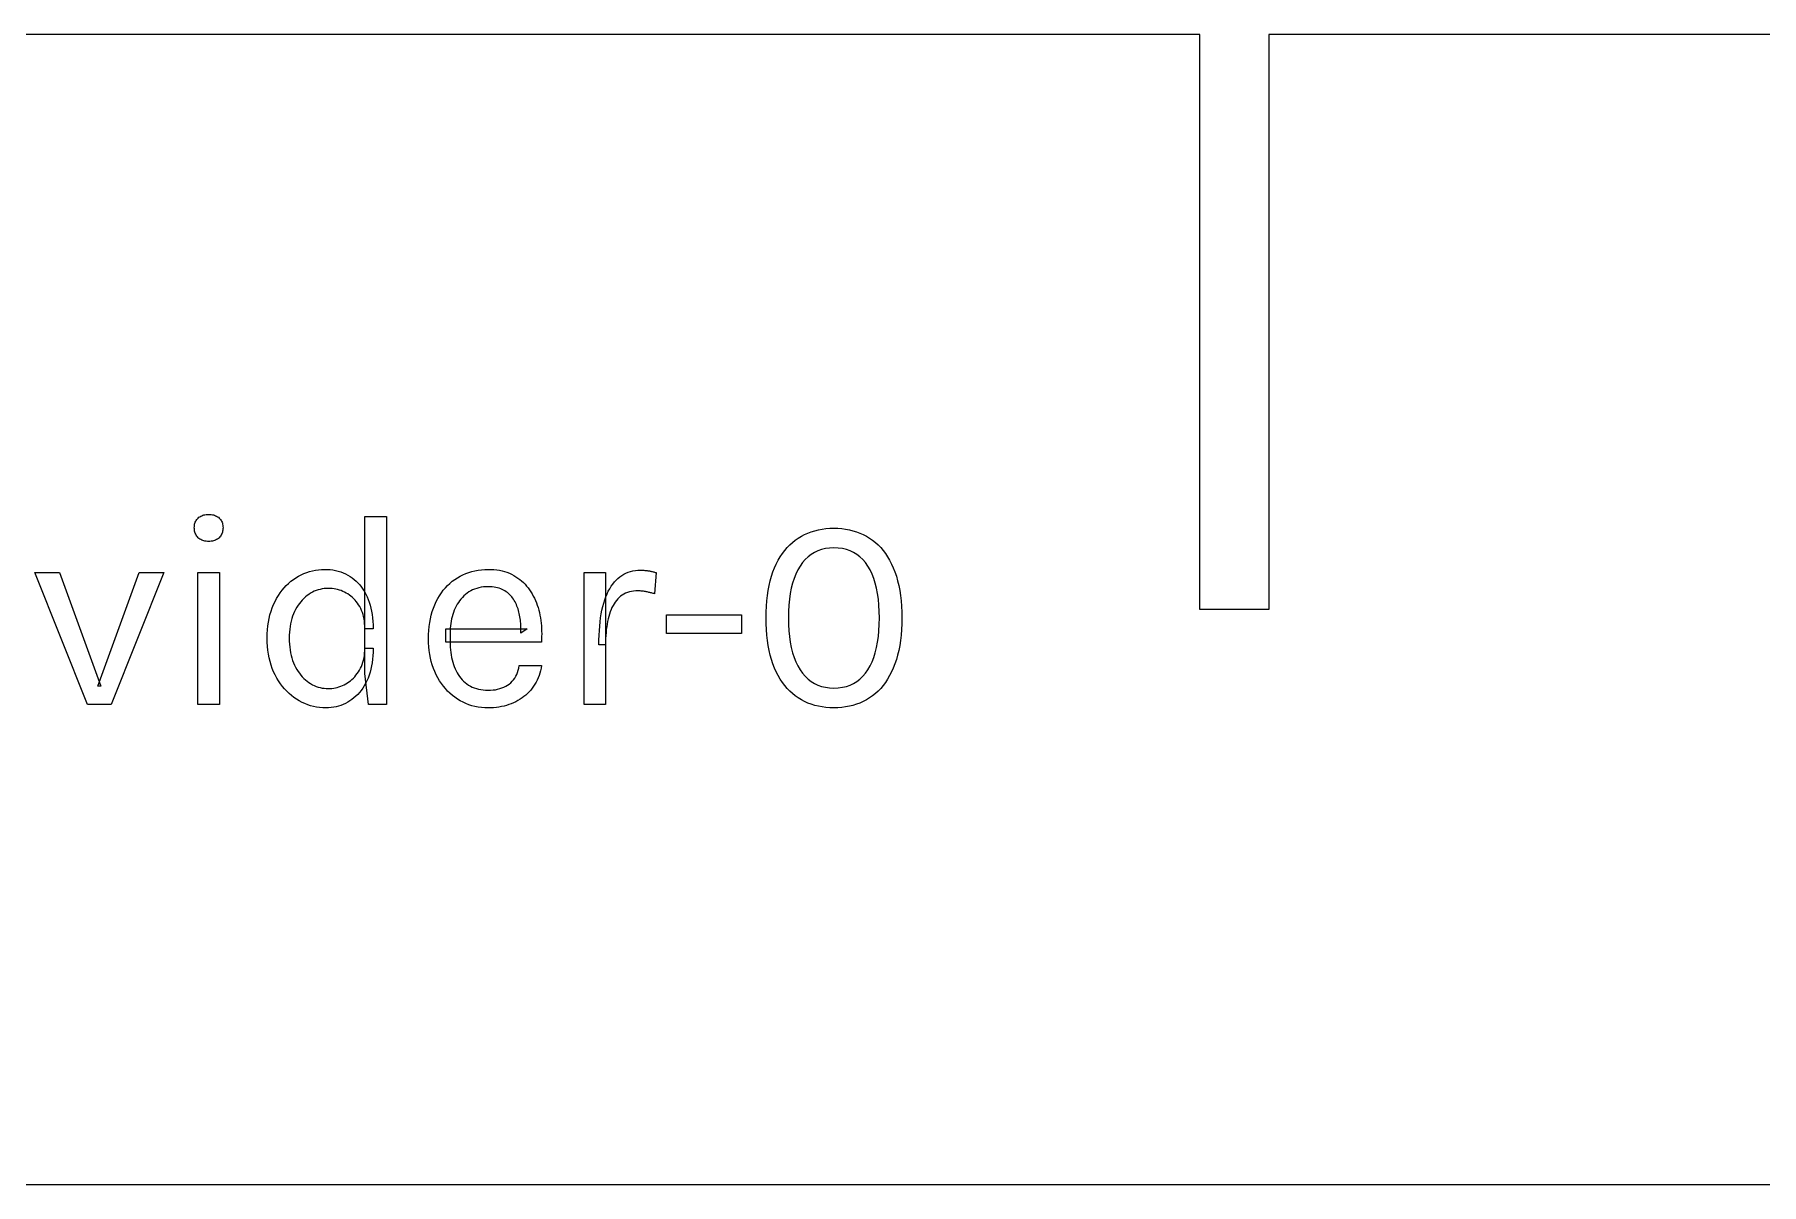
# Model space of a CAD drawing. Extents: x 3 to 513, y 3 to 383.
# Drawn here: x 143.8 to 218.9, y 115 to 165 of the extents above; entities that cross this region are included whole.
import ezdxf

# ---------------------------------------------------------------- set-up
doc = ezdxf.new("R2010")
doc.units = 0
doc.layers.get('0').update_dxf_attribs({"lineweight": 0})

msp = doc.modelspace()

# ---------------------------------------------------------------- linework, layer by layer
for p, q in [((194.5, 165), (102.5, 165)), ((194.5, 139.999), (194.5, 165)), ((291, 165), (197.5, 165)), ((197.5, 165), (197.5, 139.999)), ((150.774, 143.558), (150.776, 143.61)), ((150.776, 143.505), (150.774, 143.558)), ((150.774, 143.558), (150.774, 143.558)), ((150.776, 143.61), (150.781, 143.659)), ((150.781, 143.454), (150.776, 143.505)), ((150.781, 143.659), (150.789, 143.707)), ((150.789, 143.405), (150.781, 143.454)), ((150.789, 143.707), (150.801, 143.752)), ((150.801, 143.752), (150.816, 143.795)), ((150.816, 143.795), (150.834, 143.836)), ((150.834, 143.836), (150.856, 143.875)), ((150.856, 143.875), (150.882, 143.911)), ((150.882, 143.911), (150.91, 143.946)), ((150.91, 143.946), (150.942, 143.978)), ((150.942, 143.978), (150.977, 144.008)), ((150.977, 144.008), (151.014, 144.034)), ((151.014, 144.034), (151.054, 144.058)), ((151.054, 144.058), (151.096, 144.078)), ((151.096, 144.078), (151.14, 144.095)), ((151.14, 144.095), (151.187, 144.109)), ((151.187, 144.109), (151.236, 144.12)), ((151.236, 144.12), (151.288, 144.128)), ((151.288, 144.128), (151.342, 144.132)), ((151.342, 144.132), (151.398, 144.134)), ((151.398, 144.134), (151.398, 144.134)), ((151.398, 144.134), (151.454, 144.132)), ((151.454, 144.132), (151.508, 144.128)), ((151.508, 144.128), (151.56, 144.12)), ((151.56, 144.12), (151.609, 144.109)), ((151.609, 144.109), (151.656, 144.095)), ((151.656, 144.095), (151.7, 144.078)), ((151.7, 144.078), (151.742, 144.058)), ((151.742, 144.058), (151.782, 144.034)), ((151.782, 144.034), (151.819, 144.008)), ((151.819, 144.008), (151.854, 143.978)), ((151.854, 143.978), (151.886, 143.946)), ((151.886, 143.946), (151.914, 143.911)), ((151.914, 143.911), (151.94, 143.875)), ((151.94, 143.875), (151.962, 143.836)), ((151.962, 143.836), (151.98, 143.795)), ((151.98, 143.795), (151.995, 143.752)), ((151.995, 143.752), (152.007, 143.707)), ((152.007, 143.707), (152.015, 143.659)), ((152.015, 143.454), (152.007, 143.405)), ((152.015, 143.659), (152.02, 143.61)), ((152.02, 143.505), (152.015, 143.454)), ((152.02, 143.61), (152.022, 143.558)), ((152.022, 143.558), (152.02, 143.505)), ((152.022, 143.558), (152.022, 143.558)), ((158.19, 137.21), (158.19, 144.05)), ((158.19, 144.05), (159.126, 144.05)), ((159.126, 144.05), (159.126, 135.866)), ((177.599, 143.38), (177.752, 143.427)), ((177.752, 143.427), (177.91, 143.465)), ((177.91, 143.465), (178.071, 143.495)), ((178.071, 143.495), (178.238, 143.517)), ((178.238, 143.517), (178.409, 143.53)), ((178.409, 143.53), (178.584, 143.534)), ((178.584, 143.534), (178.584, 143.534)), ((178.584, 143.534), (178.758, 143.53)), ((178.758, 143.53), (178.928, 143.517)), ((178.928, 143.517), (179.094, 143.495)), ((179.094, 143.495), (179.255, 143.465)), ((179.255, 143.465), (179.412, 143.427)), ((179.412, 143.427), (179.565, 143.38)), ((150.801, 143.359), (150.789, 143.405)), ((150.816, 143.314), (150.801, 143.359)), ((150.834, 143.272), (150.816, 143.314)), ((150.856, 143.231), (150.834, 143.272)), ((150.882, 143.193), (150.856, 143.231)), ((150.91, 143.157), (150.882, 143.193)), ((150.942, 143.123), (150.91, 143.157)), ((150.977, 143.092), (150.942, 143.123)), ((151.014, 143.064), (150.977, 143.092)), ((151.054, 143.039), (151.014, 143.064)), ((151.096, 143.017), (151.054, 143.039)), ((151.14, 142.999), (151.096, 143.017)), ((151.187, 142.984), (151.14, 142.999)), ((151.236, 142.973), (151.187, 142.984)), ((151.288, 142.965), (151.236, 142.973)), ((151.342, 142.96), (151.288, 142.965)), ((151.398, 142.958), (151.342, 142.96)), ((151.454, 142.96), (151.398, 142.958)), ((151.398, 142.958), (151.398, 142.958)), ((151.398, 142.958), (151.398, 142.958)), ((151.508, 142.965), (151.454, 142.96)), ((151.56, 142.973), (151.508, 142.965)), ((151.609, 142.984), (151.56, 142.973)), ((151.656, 142.999), (151.609, 142.984)), ((151.7, 143.017), (151.656, 142.999)), ((151.742, 143.039), (151.7, 143.017)), ((151.782, 143.064), (151.742, 143.039)), ((151.819, 143.092), (151.782, 143.064)), ((151.854, 143.123), (151.819, 143.092)), ((151.886, 143.157), (151.854, 143.123)), ((151.914, 143.193), (151.886, 143.157)), ((151.94, 143.231), (151.914, 143.193)), ((151.962, 143.272), (151.94, 143.231)), ((151.98, 143.314), (151.962, 143.272)), ((151.995, 143.359), (151.98, 143.314)), ((152.007, 143.405), (151.995, 143.359)), ((176.444, 142.566), (176.55, 142.692)), ((176.55, 142.692), (176.662, 142.808)), ((176.662, 142.808), (176.78, 142.916)), ((176.78, 142.916), (176.903, 143.015)), ((176.903, 143.015), (177.033, 143.105)), ((177.033, 143.105), (177.168, 143.187)), ((177.168, 143.187), (177.307, 143.259)), ((177.307, 143.259), (177.451, 143.324)), ((177.451, 143.324), (177.599, 143.38)), ((178.397, 142.674), (178.218, 142.65)), ((178.584, 142.682), (178.397, 142.674)), ((178.774, 142.674), (178.584, 142.682)), ((178.584, 142.682), (178.584, 142.682)), ((178.954, 142.65), (178.774, 142.674)), ((179.565, 143.38), (179.713, 143.324)), ((179.713, 143.324), (179.857, 143.259)), ((179.857, 143.259), (179.997, 143.187)), ((179.997, 143.187), (180.132, 143.105)), ((180.132, 143.105), (180.262, 143.015)), ((180.262, 143.015), (180.387, 142.916)), ((180.387, 142.916), (180.505, 142.808)), ((180.505, 142.808), (180.617, 142.692)), ((180.617, 142.692), (180.724, 142.566)), ((176.001, 141.809), (176.078, 141.978)), ((176.078, 141.978), (176.16, 142.138)), ((176.16, 142.138), (176.249, 142.29)), ((176.249, 142.29), (176.343, 142.433)), ((176.343, 142.433), (176.444, 142.566)), ((177.221, 142.038), (177.114, 141.887)), ((177.336, 142.173), (177.221, 142.038)), ((177.46, 142.292), (177.336, 142.173)), ((177.594, 142.396), (177.46, 142.292)), ((177.737, 142.483), (177.594, 142.396)), ((177.888, 142.555), (177.737, 142.483)), ((178.048, 142.61), (177.888, 142.555)), ((178.218, 142.65), (178.048, 142.61)), ((179.125, 142.61), (178.954, 142.65)), ((179.287, 142.555), (179.125, 142.61)), ((179.439, 142.483), (179.287, 142.555)), ((179.582, 142.396), (179.439, 142.483)), ((179.715, 142.292), (179.582, 142.396)), ((179.84, 142.173), (179.715, 142.292)), ((179.955, 142.038), (179.84, 142.173)), ((180.06, 141.887), (179.955, 142.038)), ((180.724, 142.566), (180.824, 142.433)), ((180.824, 142.433), (180.919, 142.29)), ((180.919, 142.29), (181.008, 142.138)), ((181.008, 142.138), (181.09, 141.978)), ((181.09, 141.978), (181.167, 141.809)), ((146.136, 135.866), (143.844, 141.602)), ((143.844, 141.602), (144.912, 141.602)), ((144.912, 141.602), (146.712, 136.67)), ((146.58, 136.67), (148.38, 141.602)), ((149.448, 141.602), (147.156, 135.866)), ((148.38, 141.602), (149.448, 141.602)), ((150.93, 135.866), (150.93, 141.614)), ((150.93, 141.614), (151.866, 141.614)), ((151.866, 141.614), (151.866, 135.866)), ((154.873, 141.137), (154.975, 141.225)), ((154.975, 141.225), (155.082, 141.307)), ((155.082, 141.307), (155.193, 141.383)), ((155.193, 141.383), (155.308, 141.452)), ((155.308, 141.452), (155.424, 141.514)), ((155.424, 141.514), (155.543, 141.568)), ((155.543, 141.568), (155.664, 141.615)), ((155.664, 141.615), (155.788, 141.655)), ((155.788, 141.655), (155.913, 141.688)), ((155.913, 141.688), (156.041, 141.713)), ((156.041, 141.713), (156.171, 141.731)), ((156.171, 141.731), (156.304, 141.742)), ((156.304, 141.742), (156.438, 141.746)), ((156.438, 141.746), (156.438, 141.746)), ((156.438, 141.746), (156.562, 141.743)), ((156.562, 141.743), (156.684, 141.734)), ((156.684, 141.734), (156.802, 141.718)), ((156.802, 141.718), (156.918, 141.697)), ((156.918, 141.697), (157.03, 141.669)), ((157.03, 141.669), (157.139, 141.636)), ((157.139, 141.636), (157.245, 141.596)), ((157.245, 141.596), (157.348, 141.55)), ((157.348, 141.55), (157.448, 141.498)), ((157.448, 141.498), (157.545, 141.44)), ((157.545, 141.44), (157.638, 141.376)), ((157.638, 141.376), (157.727, 141.307)), ((157.727, 141.307), (157.812, 141.232)), ((157.812, 141.232), (157.893, 141.152)), ((161.884, 141.137), (161.989, 141.225)), ((161.989, 141.225), (162.098, 141.307)), ((162.098, 141.307), (162.213, 141.383)), ((162.213, 141.383), (162.332, 141.452)), ((162.332, 141.452), (162.454, 141.514)), ((162.454, 141.514), (162.579, 141.568)), ((162.579, 141.568), (162.707, 141.615)), ((162.707, 141.615), (162.839, 141.655)), ((162.839, 141.655), (162.974, 141.688)), ((162.974, 141.688), (163.113, 141.713)), ((163.113, 141.713), (163.255, 141.731)), ((163.255, 141.731), (163.4, 141.742)), ((163.4, 141.742), (163.548, 141.746)), ((163.548, 141.746), (163.548, 141.746)), ((163.548, 141.746), (163.677, 141.743)), ((163.677, 141.743), (163.802, 141.735)), ((163.802, 141.735), (163.923, 141.722)), ((163.923, 141.722), (164.04, 141.704)), ((164.04, 141.704), (164.154, 141.68)), ((164.154, 141.68), (164.264, 141.651)), ((164.264, 141.651), (164.37, 141.617)), ((164.37, 141.617), (164.472, 141.577)), ((164.472, 141.577), (164.57, 141.532)), ((164.57, 141.532), (164.664, 141.482)), ((164.664, 141.482), (164.755, 141.427)), ((164.755, 141.427), (164.842, 141.369)), ((164.842, 141.369), (164.925, 141.307)), ((164.925, 141.307), (165.005, 141.241)), ((165.005, 141.241), (165.081, 141.172)), ((165.081, 141.172), (165.154, 141.098)), ((167.718, 135.866), (167.718, 141.614)), ((167.718, 141.614), (168.654, 141.614)), ((168.654, 141.614), (168.654, 135.866)), ((168.966, 141.106), (169.037, 141.196)), ((169.037, 141.196), (169.112, 141.278)), ((169.112, 141.278), (169.191, 141.353)), ((169.191, 141.353), (169.274, 141.421)), ((169.274, 141.421), (169.36, 141.482)), ((169.36, 141.482), (169.45, 141.535)), ((169.45, 141.535), (169.543, 141.581)), ((169.543, 141.581), (169.64, 141.621)), ((169.64, 141.621), (169.741, 141.653)), ((169.741, 141.653), (169.845, 141.678)), ((169.845, 141.678), (169.952, 141.696)), ((169.952, 141.696), (170.063, 141.706)), ((170.063, 141.706), (170.178, 141.71)), ((170.178, 141.71), (170.178, 141.71)), ((170.178, 141.71), (170.216, 141.71)), ((170.216, 141.71), (170.253, 141.709)), ((170.253, 141.709), (170.29, 141.708)), ((170.29, 141.708), (170.326, 141.706)), ((170.326, 141.706), (170.362, 141.703)), ((170.362, 141.703), (170.397, 141.7)), ((170.397, 141.7), (170.431, 141.697)), ((170.431, 141.697), (170.464, 141.693)), ((170.464, 141.693), (170.497, 141.688)), ((170.497, 141.688), (170.529, 141.683)), ((170.529, 141.683), (170.561, 141.677)), ((170.561, 141.677), (170.593, 141.671)), ((170.593, 141.671), (170.625, 141.664)), ((170.625, 141.664), (170.657, 141.657)), ((170.657, 141.657), (170.689, 141.649)), ((170.689, 141.649), (170.721, 141.641)), ((170.721, 141.641), (170.753, 141.632)), ((170.753, 141.632), (170.785, 141.623)), ((170.785, 141.623), (170.818, 141.613)), ((170.85, 141.602), (170.79, 140.678)), ((170.818, 141.613), (170.85, 141.602)), ((170.85, 141.602), (170.85, 141.602)), ((175.765, 141.045), (175.813, 141.249)), ((175.813, 141.249), (175.868, 141.445)), ((175.868, 141.445), (175.931, 141.631)), ((175.931, 141.631), (176.001, 141.809)), ((176.854, 141.35), (176.788, 141.145)), ((176.93, 141.542), (176.854, 141.35)), ((177.017, 141.721), (176.93, 141.542)), ((177.114, 141.887), (177.017, 141.721)), ((180.156, 141.721), (180.06, 141.887)), ((180.241, 141.542), (180.156, 141.721)), ((180.317, 141.35), (180.241, 141.542)), ((180.383, 141.145), (180.317, 141.35)), ((181.167, 141.809), (181.237, 141.631)), ((181.237, 141.631), (181.3, 141.445)), ((181.3, 141.445), (181.355, 141.249)), ((181.355, 141.249), (181.403, 141.045)), ((154.284, 140.348), (154.355, 140.479)), ((154.355, 140.479), (154.43, 140.604)), ((154.43, 140.604), (154.509, 140.723)), ((154.509, 140.723), (154.594, 140.836)), ((154.594, 140.836), (154.682, 140.943)), ((154.682, 140.943), (154.775, 141.043)), ((154.775, 141.043), (154.873, 141.137)), ((155.466, 140.413), (155.403, 140.34)), ((155.533, 140.48), (155.466, 140.413)), ((155.602, 140.544), (155.533, 140.48)), ((155.675, 140.603), (155.602, 140.544)), ((155.751, 140.657), (155.675, 140.603)), ((155.829, 140.707), (155.751, 140.657)), ((155.909, 140.751), (155.829, 140.707)), ((155.99, 140.79), (155.909, 140.751)), ((156.074, 140.824), (155.99, 140.79)), ((156.158, 140.853), (156.074, 140.824)), ((156.245, 140.876), (156.158, 140.853)), ((156.332, 140.895), (156.245, 140.876)), ((156.422, 140.908), (156.332, 140.895)), ((156.513, 140.915), (156.422, 140.908)), ((156.606, 140.918), (156.513, 140.915)), ((156.688, 140.916), (156.606, 140.918)), ((156.606, 140.918), (156.606, 140.918)), ((156.769, 140.91), (156.688, 140.916)), ((156.85, 140.9), (156.769, 140.91)), ((156.929, 140.886), (156.85, 140.9)), ((157.007, 140.868), (156.929, 140.886)), ((157.083, 140.846), (157.007, 140.868)), ((157.159, 140.82), (157.083, 140.846)), ((157.234, 140.789), (157.159, 140.82)), ((157.307, 140.755), (157.234, 140.789)), ((157.38, 140.717), (157.307, 140.755)), ((157.451, 140.675), (157.38, 140.717)), ((157.519, 140.629), (157.451, 140.675)), ((157.584, 140.579), (157.519, 140.629)), ((157.646, 140.526), (157.584, 140.579)), ((157.706, 140.469), (157.646, 140.526)), ((157.763, 140.408), (157.706, 140.469)), ((157.893, 141.152), (157.969, 141.066)), ((157.969, 141.066), (158.041, 140.976)), ((158.041, 140.976), (158.108, 140.879)), ((158.108, 140.879), (158.172, 140.778)), ((158.172, 140.778), (158.231, 140.671)), ((158.231, 140.671), (158.286, 140.558)), ((158.286, 140.558), (158.336, 140.44)), ((158.336, 140.44), (158.381, 140.318)), ((161.292, 140.342), (161.362, 140.474)), ((161.362, 140.474), (161.436, 140.601)), ((161.436, 140.601), (161.516, 140.72)), ((161.516, 140.72), (161.601, 140.834)), ((161.601, 140.834), (161.69, 140.941)), ((161.69, 140.941), (161.785, 141.042)), ((161.785, 141.042), (161.884, 141.137)), ((162.368, 140.454), (162.31, 140.382)), ((162.43, 140.523), (162.368, 140.454)), ((162.495, 140.588), (162.43, 140.523)), ((162.563, 140.65), (162.495, 140.588)), ((162.636, 140.708), (162.563, 140.65)), ((162.712, 140.762), (162.636, 140.708)), ((162.792, 140.81), (162.712, 140.762)), ((162.875, 140.852), (162.792, 140.81)), ((162.962, 140.888), (162.875, 140.852)), ((163.053, 140.919), (162.962, 140.888)), ((163.147, 140.945), (163.053, 140.919)), ((163.245, 140.965), (163.147, 140.945)), ((163.346, 140.979), (163.245, 140.965)), ((163.451, 140.987), (163.346, 140.979)), ((163.56, 140.99), (163.451, 140.987)), ((163.646, 140.988), (163.56, 140.99)), ((163.56, 140.99), (163.56, 140.99)), ((163.729, 140.983), (163.646, 140.988)), ((163.809, 140.974), (163.729, 140.983)), ((163.885, 140.961), (163.809, 140.974)), ((163.959, 140.945), (163.885, 140.961)), ((164.029, 140.925), (163.959, 140.945)), ((164.097, 140.902), (164.029, 140.925)), ((164.161, 140.875), (164.097, 140.902)), ((164.222, 140.844), (164.161, 140.875)), ((164.28, 140.81), (164.222, 140.844)), ((164.335, 140.773), (164.28, 140.81)), ((164.388, 140.733), (164.335, 140.773)), ((164.438, 140.691), (164.388, 140.733)), ((164.485, 140.647), (164.438, 140.691)), ((164.531, 140.601), (164.485, 140.647)), ((164.573, 140.552), (164.531, 140.601)), ((164.613, 140.501), (164.573, 140.552)), ((164.651, 140.447), (164.613, 140.501)), ((164.686, 140.391), (164.651, 140.447)), ((165.154, 141.098), (165.223, 141.021)), ((165.223, 141.021), (165.288, 140.941)), ((165.288, 140.941), (165.35, 140.856)), ((165.35, 140.856), (165.408, 140.768)), ((165.408, 140.768), (165.463, 140.677)), ((165.463, 140.677), (165.514, 140.583)), ((165.514, 140.583), (165.562, 140.487)), ((165.562, 140.487), (165.606, 140.389)), ((168.576, 140.273), (168.62, 140.414)), ((168.62, 140.414), (168.668, 140.548)), ((168.668, 140.548), (168.72, 140.674)), ((168.72, 140.674), (168.775, 140.793)), ((168.775, 140.793), (168.835, 140.905)), ((168.835, 140.905), (168.898, 141.009)), ((168.898, 141.009), (168.966, 141.106)), ((169.187, 140.458), (169.13, 140.393)), ((169.248, 140.519), (169.187, 140.458)), ((169.312, 140.574), (169.248, 140.519)), ((169.381, 140.624), (169.312, 140.574)), ((169.453, 140.667), (169.381, 140.624)), ((169.529, 140.705), (169.453, 140.667)), ((169.609, 140.737), (169.529, 140.705)), ((169.694, 140.763), (169.609, 140.737)), ((169.782, 140.784), (169.694, 140.763)), ((169.874, 140.798), (169.782, 140.784)), ((169.97, 140.807), (169.874, 140.798)), ((170.07, 140.81), (169.97, 140.807)), ((170.102, 140.81), (170.07, 140.81)), ((170.07, 140.81), (170.07, 140.81)), ((170.134, 140.808), (170.102, 140.81)), ((170.167, 140.806), (170.134, 140.808)), ((170.202, 140.804), (170.167, 140.806)), ((170.237, 140.8), (170.202, 140.804)), ((170.272, 140.796), (170.237, 140.8)), ((170.309, 140.791), (170.272, 140.796)), ((170.346, 140.785), (170.309, 140.791)), ((170.385, 140.778), (170.346, 140.785)), ((170.424, 140.771), (170.385, 140.778)), ((170.463, 140.763), (170.424, 140.771)), ((170.502, 140.755), (170.463, 140.763)), ((170.54, 140.746), (170.502, 140.755)), ((170.578, 140.737), (170.54, 140.746)), ((170.614, 140.728), (170.578, 140.737)), ((170.651, 140.719), (170.614, 140.728)), ((170.686, 140.709), (170.651, 140.719)), ((170.722, 140.699), (170.686, 140.709)), ((170.756, 140.689), (170.722, 140.699)), ((170.79, 140.678), (170.756, 140.689)), ((175.665, 140.379), (175.691, 140.61)), ((175.691, 140.61), (175.724, 140.832)), ((175.724, 140.832), (175.765, 141.045)), ((176.65, 140.449), (176.624, 140.191)), ((176.686, 140.694), (176.65, 140.449)), ((176.732, 140.926), (176.686, 140.694)), ((176.788, 141.145), (176.732, 140.926)), ((180.438, 140.926), (180.383, 141.145)), ((180.483, 140.694), (180.438, 140.926)), ((180.519, 140.449), (180.483, 140.694)), ((180.544, 140.191), (180.519, 140.449)), ((181.403, 141.045), (181.444, 140.832)), ((181.444, 140.832), (181.477, 140.61)), ((181.477, 140.61), (181.503, 140.379)), ((154.028, 139.614), (154.065, 139.771)), ((154.065, 139.771), (154.11, 139.923)), ((154.11, 139.923), (154.161, 140.069)), ((154.161, 140.069), (154.219, 140.211)), ((154.219, 140.211), (154.284, 140.348)), ((155.05, 139.712), (155.015, 139.606)), ((155.089, 139.815), (155.05, 139.712)), ((155.133, 139.913), (155.089, 139.815)), ((155.181, 140.007), (155.133, 139.913)), ((155.232, 140.097), (155.181, 140.007)), ((155.286, 140.183), (155.232, 140.097)), ((155.343, 140.264), (155.286, 140.183)), ((155.403, 140.34), (155.343, 140.264)), ((157.818, 140.343), (157.763, 140.408)), ((157.87, 140.274), (157.818, 140.343)), ((157.919, 140.202), (157.87, 140.274)), ((157.965, 140.126), (157.919, 140.202)), ((158.008, 140.046), (157.965, 140.126)), ((158.046, 139.963), (158.008, 140.046)), ((158.08, 139.876), (158.046, 139.963)), ((158.109, 139.785), (158.08, 139.876)), ((158.134, 139.691), (158.109, 139.785)), ((158.154, 139.593), (158.134, 139.691)), ((158.381, 140.318), (158.421, 140.191)), ((158.421, 140.191), (158.455, 140.059)), ((158.455, 140.059), (158.484, 139.922)), ((158.484, 139.922), (158.508, 139.78)), ((158.508, 139.78), (158.526, 139.634)), ((161.04, 139.598), (161.077, 139.757)), ((161.077, 139.757), (161.121, 139.911)), ((161.121, 139.911), (161.171, 140.06)), ((161.171, 140.06), (161.228, 140.204)), ((161.228, 140.204), (161.292, 140.342)), ((161.983, 139.685), (161.959, 139.588)), ((162.011, 139.78), (161.983, 139.685)), ((162.043, 139.874), (162.011, 139.78)), ((162.078, 139.967), (162.043, 139.874)), ((162.117, 140.057), (162.078, 139.967)), ((162.16, 140.144), (162.117, 140.057)), ((162.206, 140.226), (162.16, 140.144)), ((162.257, 140.306), (162.206, 140.226)), ((162.31, 140.382), (162.257, 140.306)), ((164.718, 140.333), (164.686, 140.391)), ((164.748, 140.273), (164.718, 140.333)), ((164.776, 140.212), (164.748, 140.273)), ((164.803, 140.15), (164.776, 140.212)), ((164.827, 140.086), (164.803, 140.15)), ((164.849, 140.022), (164.827, 140.086)), ((164.87, 139.956), (164.849, 140.022)), ((164.888, 139.889), (164.87, 139.956)), ((164.904, 139.821), (164.888, 139.889)), ((164.919, 139.752), (164.904, 139.821)), ((164.931, 139.682), (164.919, 139.752)), ((164.942, 139.611), (164.931, 139.682)), ((165.606, 140.389), (165.647, 140.289)), ((165.647, 140.289), (165.685, 140.186)), ((165.685, 140.186), (165.719, 140.081)), ((165.719, 140.081), (165.75, 139.973)), ((165.75, 139.973), (165.777, 139.863)), ((165.777, 139.863), (165.801, 139.751)), ((165.801, 139.751), (165.822, 139.637)), ((168.442, 139.636), (168.469, 139.806)), ((168.469, 139.806), (168.5, 139.969)), ((168.5, 139.969), (168.536, 140.125)), ((168.536, 140.125), (168.576, 140.273)), ((168.795, 139.7), (168.768, 139.593)), ((168.825, 139.803), (168.795, 139.7)), ((168.858, 139.902), (168.825, 139.803)), ((168.895, 139.995), (168.858, 139.902)), ((168.935, 140.084), (168.895, 139.995)), ((168.979, 140.169), (168.935, 140.084)), ((169.026, 140.248), (168.979, 140.169)), ((169.076, 140.323), (169.026, 140.248)), ((169.13, 140.393), (169.076, 140.323)), ((171.3, 138.95), (171.3, 139.766)), ((171.3, 139.766), (174.564, 139.766)), ((174.564, 139.766), (174.564, 138.95)), ((175.632, 139.634), (175.636, 139.891)), ((175.636, 139.891), (175.647, 140.14)), ((175.647, 140.14), (175.665, 140.379)), ((176.609, 139.919), (176.604, 139.634)), ((176.624, 140.191), (176.609, 139.919)), ((180.559, 139.919), (180.544, 140.191)), ((180.564, 139.634), (180.559, 139.919)), ((181.503, 140.379), (181.521, 140.14)), ((181.521, 140.14), (181.532, 139.891)), ((181.532, 139.891), (181.536, 139.634)), ((197.5, 139.999), (194.5, 139.999)), ((153.942, 138.758), (153.945, 138.939)), ((153.945, 138.939), (153.956, 139.115)), ((153.956, 139.115), (153.973, 139.287)), ((153.973, 139.287), (153.997, 139.453)), ((153.997, 139.453), (154.028, 139.614)), ((154.911, 139.019), (154.904, 138.891)), ((154.923, 139.144), (154.911, 139.019)), ((154.939, 139.265), (154.923, 139.144)), ((154.96, 139.383), (154.939, 139.265)), ((154.985, 139.496), (154.96, 139.383)), ((155.015, 139.606), (154.985, 139.496)), ((158.17, 139.492), (158.154, 139.593)), ((158.181, 139.387), (158.17, 139.492)), ((158.188, 139.278), (158.181, 139.387)), ((158.19, 139.166), (158.188, 139.278)), ((158.55, 139.166), (158.19, 139.166)), ((158.526, 139.634), (158.539, 139.483)), ((158.539, 139.483), (158.547, 139.327)), ((158.547, 139.327), (158.55, 139.166)), ((158.55, 139.166), (158.55, 139.166)), ((160.959, 138.908), (160.969, 139.088)), ((160.969, 139.088), (160.986, 139.263)), ((160.986, 139.263), (161.01, 139.433)), ((161.01, 139.433), (161.04, 139.598)), ((161.712, 138.578), (161.712, 139.154)), ((161.712, 139.154), (165.246, 139.154)), ((161.894, 139.08), (161.892, 138.974)), ((161.892, 138.974), (161.892, 138.974)), ((161.892, 138.974), (161.892, 138.59)), ((161.899, 139.185), (161.894, 139.08)), ((161.909, 139.288), (161.899, 139.185)), ((161.922, 139.389), (161.909, 139.288)), ((161.939, 139.489), (161.922, 139.389)), ((161.959, 139.588), (161.939, 139.489)), ((164.951, 139.54), (164.942, 139.611)), ((164.958, 139.47), (164.951, 139.54)), ((164.965, 139.399), (164.958, 139.47)), ((164.969, 139.328), (164.965, 139.399)), ((164.972, 139.257), (164.969, 139.328)), ((165.246, 139.154), (164.97, 138.974)), ((164.97, 138.974), (164.973, 139.045)), ((164.974, 139.186), (164.972, 139.257)), ((164.973, 139.045), (164.974, 139.116)), ((164.974, 139.116), (164.974, 139.186)), ((165.822, 139.637), (165.839, 139.523)), ((165.839, 139.523), (165.853, 139.407)), ((165.853, 139.407), (165.864, 139.291)), ((165.864, 139.291), (165.872, 139.174)), ((165.872, 139.174), (165.877, 139.057)), ((165.877, 139.057), (165.878, 138.938)), ((165.878, 138.938), (165.877, 138.819)), ((168.374, 138.88), (168.385, 139.08)), ((168.385, 139.08), (168.4, 139.273)), ((168.4, 139.273), (168.418, 139.458)), ((168.418, 139.458), (168.442, 139.636)), ((168.677, 138.999), (168.667, 138.87)), ((168.689, 139.125), (168.677, 138.999)), ((168.705, 139.248), (168.689, 139.125)), ((168.723, 139.366), (168.705, 139.248)), ((168.744, 139.481), (168.723, 139.366)), ((168.768, 139.593), (168.744, 139.481)), ((174.564, 138.95), (171.3, 138.95)), ((174.564, 138.95), (174.564, 138.95)), ((175.636, 139.377), (175.632, 139.634)), ((175.632, 139.634), (175.632, 139.634)), ((175.647, 139.128), (175.636, 139.377)), ((175.665, 138.889), (175.647, 139.128)), ((176.604, 139.634), (176.604, 139.634)), ((176.604, 139.634), (176.609, 139.349)), ((176.609, 139.349), (176.624, 139.077)), ((176.624, 139.077), (176.65, 138.819)), ((180.519, 138.819), (180.544, 139.077)), ((180.544, 139.077), (180.559, 139.349)), ((180.559, 139.349), (180.564, 139.634)), ((180.564, 139.634), (180.564, 139.634)), ((181.521, 139.128), (181.503, 138.889)), ((181.532, 139.377), (181.521, 139.128)), ((181.536, 139.634), (181.532, 139.377)), ((181.536, 139.634), (181.536, 139.634)), ((153.945, 138.576), (153.942, 138.758)), ((153.942, 138.758), (153.942, 138.758)), ((153.956, 138.398), (153.945, 138.576)), ((153.973, 138.225), (153.956, 138.398)), ((153.998, 138.058), (153.973, 138.225)), ((154.904, 138.891), (154.902, 138.758)), ((154.902, 138.758), (154.902, 138.758)), ((154.902, 138.758), (154.904, 138.623)), ((154.904, 138.623), (154.911, 138.492)), ((154.911, 138.492), (154.923, 138.365)), ((154.923, 138.365), (154.939, 138.242)), ((154.939, 138.242), (154.96, 138.122)), ((158.181, 138.097), (158.188, 138.204)), ((158.188, 138.204), (158.19, 138.314)), ((158.19, 138.314), (158.19, 138.314)), ((158.19, 138.314), (158.55, 138.314)), ((158.55, 138.314), (158.547, 138.15)), ((160.956, 138.722), (160.959, 138.908)), ((160.959, 138.548), (160.956, 138.722)), ((160.956, 138.722), (160.956, 138.722)), ((160.97, 138.377), (160.959, 138.548)), ((160.987, 138.211), (160.97, 138.377)), ((161.01, 138.049), (160.987, 138.211)), ((165.864, 138.578), (161.712, 138.578)), ((161.892, 138.59), (161.894, 138.471)), ((161.894, 138.471), (161.899, 138.355)), ((161.899, 138.355), (161.908, 138.241)), ((161.908, 138.241), (161.921, 138.13)), ((165.872, 138.699), (165.864, 138.578)), ((165.864, 138.578), (165.864, 138.578)), ((165.877, 138.819), (165.872, 138.699)), ((168.366, 138.458), (168.368, 138.673)), ((168.654, 138.458), (168.366, 138.458)), ((168.368, 138.673), (168.374, 138.88)), ((168.655, 138.599), (168.654, 138.458)), ((168.654, 138.458), (168.654, 138.458)), ((168.654, 138.458), (168.654, 138.458)), ((168.66, 138.736), (168.655, 138.599)), ((168.667, 138.87), (168.66, 138.736)), ((175.691, 138.658), (175.665, 138.889)), ((175.724, 138.435), (175.691, 138.658)), ((175.765, 138.222), (175.724, 138.435)), ((175.813, 138.017), (175.765, 138.222)), ((176.65, 138.819), (176.686, 138.574)), ((176.686, 138.574), (176.732, 138.342)), ((176.732, 138.342), (176.788, 138.123)), ((180.383, 138.123), (180.438, 138.342)), ((180.438, 138.342), (180.483, 138.574)), ((180.483, 138.574), (180.519, 138.819)), ((181.403, 138.222), (181.355, 138.017)), ((181.444, 138.435), (181.403, 138.222)), ((181.477, 138.658), (181.444, 138.435)), ((181.503, 138.889), (181.477, 138.658)), ((154.029, 137.895), (153.998, 138.058)), ((154.067, 137.737), (154.029, 137.895)), ((154.113, 137.583), (154.067, 137.737)), ((154.165, 137.435), (154.113, 137.583)), ((154.224, 137.292), (154.165, 137.435)), ((154.96, 138.122), (154.985, 138.006)), ((154.985, 138.006), (155.015, 137.894)), ((155.015, 137.894), (155.05, 137.786)), ((155.05, 137.786), (155.089, 137.682)), ((155.089, 137.682), (155.133, 137.582)), ((155.133, 137.582), (155.181, 137.486)), ((155.181, 137.486), (155.232, 137.394)), ((157.956, 137.363), (158, 137.443)), ((158, 137.443), (158.04, 137.527)), ((158.04, 137.527), (158.075, 137.614)), ((158.075, 137.614), (158.106, 137.704)), ((158.106, 137.704), (158.132, 137.797)), ((158.132, 137.797), (158.153, 137.894)), ((158.153, 137.894), (158.169, 137.994)), ((158.169, 137.994), (158.181, 138.097)), ((158.482, 137.544), (158.452, 137.405)), ((158.506, 137.688), (158.482, 137.544)), ((158.525, 137.837), (158.506, 137.688)), ((158.539, 137.991), (158.525, 137.837)), ((158.547, 138.15), (158.539, 137.991)), ((161.041, 137.891), (161.01, 138.049)), ((161.078, 137.737), (161.041, 137.891)), ((161.122, 137.587), (161.078, 137.737)), ((161.173, 137.441), (161.122, 137.587)), ((161.231, 137.3), (161.173, 137.441)), ((161.921, 138.13), (161.938, 138.022)), ((161.938, 138.022), (161.958, 137.915)), ((161.958, 137.915), (161.982, 137.812)), ((161.982, 137.812), (162.009, 137.711)), ((162.009, 137.711), (162.04, 137.612)), ((162.04, 137.612), (162.075, 137.516)), ((162.075, 137.516), (162.113, 137.423)), ((162.113, 137.423), (162.156, 137.334)), ((164.862, 137.357), (164.886, 137.455)), ((164.886, 137.455), (164.904, 137.558)), ((164.904, 137.558), (164.904, 137.558)), ((164.904, 137.558), (165.876, 137.558)), ((165.856, 137.446), (165.831, 137.336)), ((165.876, 137.558), (165.856, 137.446)), ((175.868, 137.822), (175.813, 138.017)), ((175.931, 137.634), (175.868, 137.822)), ((176.001, 137.456), (175.931, 137.634)), ((176.078, 137.286), (176.001, 137.456)), ((176.788, 138.123), (176.854, 137.918)), ((176.854, 137.918), (176.93, 137.726)), ((176.93, 137.726), (177.017, 137.547)), ((177.017, 137.547), (177.114, 137.381)), ((180.06, 137.381), (180.156, 137.547)), ((180.156, 137.547), (180.241, 137.726)), ((180.241, 137.726), (180.317, 137.918)), ((180.317, 137.918), (180.383, 138.123)), ((181.167, 137.456), (181.09, 137.286)), ((181.237, 137.634), (181.167, 137.456)), ((181.3, 137.822), (181.237, 137.634)), ((181.355, 138.017), (181.3, 137.822)), ((146.712, 136.67), (146.58, 136.67)), ((154.29, 137.153), (154.224, 137.292)), ((154.362, 137.02), (154.29, 137.153)), ((154.439, 136.893), (154.362, 137.02)), ((154.52, 136.772), (154.439, 136.893)), ((154.606, 136.657), (154.52, 136.772)), ((154.697, 136.548), (154.606, 136.657)), ((155.232, 137.394), (155.286, 137.307)), ((155.286, 137.307), (155.343, 137.225)), ((155.343, 137.225), (155.403, 137.147)), ((155.403, 137.147), (155.466, 137.074)), ((155.466, 137.074), (155.533, 137.005)), ((155.533, 137.005), (155.602, 136.941)), ((155.602, 136.941), (155.675, 136.881)), ((155.675, 136.881), (155.751, 136.826)), ((155.751, 136.826), (155.829, 136.776)), ((155.829, 136.776), (155.909, 136.731)), ((155.909, 136.731), (155.99, 136.691)), ((155.99, 136.691), (156.074, 136.657)), ((156.074, 136.657), (156.158, 136.628)), ((157.064, 136.635), (157.139, 136.662)), ((157.139, 136.662), (157.213, 136.693)), ((157.213, 136.693), (157.286, 136.727)), ((157.286, 136.727), (157.359, 136.766)), ((157.359, 136.766), (157.43, 136.809)), ((157.43, 136.809), (157.499, 136.855)), ((157.499, 136.855), (157.565, 136.905)), ((157.565, 136.905), (157.629, 136.959)), ((157.629, 136.959), (157.69, 137.017)), ((157.69, 137.017), (157.748, 137.079)), ((157.748, 137.079), (157.804, 137.144)), ((157.804, 137.144), (157.857, 137.213)), ((157.857, 137.213), (157.908, 137.286)), ((157.908, 137.286), (157.956, 137.363)), ((158.16, 136.681), (158.096, 136.579)), ((158.22, 136.788), (158.16, 136.681)), ((158.346, 135.866), (158.19, 137.21)), ((158.277, 136.901), (158.22, 136.788)), ((158.329, 137.019), (158.277, 136.901)), ((158.375, 137.143), (158.329, 137.019)), ((158.416, 137.271), (158.375, 137.143)), ((158.452, 137.405), (158.416, 137.271)), ((161.295, 137.162), (161.231, 137.3)), ((161.365, 137.029), (161.295, 137.162)), ((161.44, 136.903), (161.365, 137.029)), ((161.521, 136.782), (161.44, 136.903)), ((161.606, 136.667), (161.521, 136.782)), ((161.696, 136.558), (161.606, 136.667)), ((162.156, 137.334), (162.201, 137.249)), ((162.201, 137.249), (162.251, 137.168)), ((162.251, 137.168), (162.304, 137.091)), ((162.304, 137.091), (162.36, 137.018)), ((162.36, 137.018), (162.421, 136.949)), ((162.421, 136.949), (162.485, 136.884)), ((162.485, 136.884), (162.553, 136.823)), ((162.553, 136.823), (162.624, 136.766)), ((162.624, 136.766), (162.699, 136.714)), ((162.699, 136.714), (162.778, 136.667)), ((162.778, 136.667), (162.861, 136.625)), ((164.232, 136.622), (164.314, 136.663)), ((164.314, 136.663), (164.392, 136.709)), ((164.392, 136.709), (164.466, 136.76)), ((164.466, 136.76), (164.535, 136.817)), ((164.535, 136.817), (164.599, 136.878)), ((164.599, 136.878), (164.657, 136.945)), ((164.657, 136.945), (164.709, 137.017)), ((164.709, 137.017), (164.756, 137.095)), ((164.756, 137.095), (164.796, 137.177)), ((164.796, 137.177), (164.832, 137.264)), ((164.832, 137.264), (164.862, 137.357)), ((165.529, 136.661), (165.468, 136.577)), ((165.586, 136.748), (165.529, 136.661)), ((165.638, 136.838), (165.586, 136.748)), ((165.686, 136.931), (165.638, 136.838)), ((165.729, 137.028), (165.686, 136.931)), ((165.768, 137.127), (165.729, 137.028)), ((165.801, 137.23), (165.768, 137.127)), ((165.831, 137.336), (165.801, 137.23)), ((176.16, 137.126), (176.078, 137.286)), ((176.249, 136.973), (176.16, 137.126)), ((176.343, 136.83), (176.249, 136.973)), ((176.444, 136.696), (176.343, 136.83)), ((176.55, 136.57), (176.444, 136.696)), ((177.114, 137.381), (177.221, 137.23)), ((177.221, 137.23), (177.336, 137.095)), ((177.336, 137.095), (177.46, 136.976)), ((177.46, 136.976), (177.594, 136.872)), ((177.594, 136.872), (177.737, 136.785)), ((177.737, 136.785), (177.888, 136.713)), ((177.888, 136.713), (178.048, 136.658)), ((178.048, 136.658), (178.218, 136.618)), ((178.954, 136.618), (179.125, 136.658)), ((179.125, 136.658), (179.287, 136.713)), ((179.287, 136.713), (179.439, 136.785)), ((179.439, 136.785), (179.582, 136.872)), ((179.582, 136.872), (179.715, 136.976)), ((179.715, 136.976), (179.84, 137.095)), ((179.84, 137.095), (179.955, 137.23)), ((179.955, 137.23), (180.06, 137.381)), ((180.724, 136.696), (180.617, 136.57)), ((180.824, 136.83), (180.724, 136.696)), ((180.919, 136.973), (180.824, 136.83)), ((181.008, 137.126), (180.919, 136.973)), ((181.09, 137.286), (181.008, 137.126)), ((154.792, 136.446), (154.697, 136.548)), ((154.892, 136.35), (154.792, 136.446)), ((154.997, 136.259), (154.892, 136.35)), ((155.106, 136.175), (154.997, 136.259)), ((155.22, 136.097), (155.106, 136.175)), ((155.338, 136.026), (155.22, 136.097)), ((155.457, 135.962), (155.338, 136.026)), ((155.579, 135.906), (155.457, 135.962)), ((156.158, 136.628), (156.245, 136.604)), ((156.245, 136.604), (156.332, 136.586)), ((156.332, 136.586), (156.422, 136.573)), ((156.422, 136.573), (156.513, 136.565)), ((156.513, 136.565), (156.606, 136.562)), ((156.606, 136.562), (156.684, 136.564)), ((156.606, 136.562), (156.606, 136.562)), ((156.684, 136.564), (156.761, 136.57)), ((156.761, 136.57), (156.838, 136.58)), ((156.838, 136.58), (156.914, 136.595)), ((156.914, 136.595), (156.989, 136.613)), ((156.989, 136.613), (157.064, 136.635)), ((157.349, 135.914), (157.25, 135.869)), ((157.445, 135.965), (157.349, 135.914)), ((157.539, 136.022), (157.445, 135.965)), ((157.63, 136.085), (157.539, 136.022)), ((157.717, 136.153), (157.63, 136.085)), ((157.801, 136.227), (157.717, 136.153)), ((157.88, 136.307), (157.801, 136.227)), ((157.956, 136.392), (157.88, 136.307)), ((158.028, 136.482), (157.956, 136.392)), ((158.096, 136.579), (158.028, 136.482)), ((161.79, 136.455), (161.696, 136.558)), ((161.89, 136.358), (161.79, 136.455)), ((161.995, 136.267), (161.89, 136.358)), ((162.104, 136.182), (161.995, 136.267)), ((162.219, 136.103), (162.104, 136.182)), ((162.338, 136.031), (162.219, 136.103)), ((162.459, 135.966), (162.338, 136.031)), ((162.584, 135.909), (162.459, 135.966)), ((162.712, 135.859), (162.584, 135.909)), ((162.861, 136.625), (162.948, 136.589)), ((162.948, 136.589), (163.038, 136.559)), ((163.038, 136.559), (163.132, 136.534)), ((163.132, 136.534), (163.23, 136.515)), ((163.23, 136.515), (163.332, 136.501)), ((163.332, 136.501), (163.438, 136.493)), ((163.438, 136.493), (163.548, 136.49)), ((163.548, 136.49), (163.658, 136.493)), ((163.548, 136.49), (163.548, 136.49)), ((163.658, 136.493), (163.763, 136.501)), ((163.763, 136.501), (163.865, 136.514)), ((163.865, 136.514), (163.963, 136.533)), ((163.963, 136.533), (164.056, 136.558)), ((164.056, 136.558), (164.146, 136.587)), ((164.146, 136.587), (164.232, 136.622)), ((164.658, 135.944), (164.558, 135.902)), ((164.755, 135.99), (164.658, 135.944)), ((164.848, 136.04), (164.755, 135.99)), ((164.938, 136.094), (164.848, 136.04)), ((165.024, 136.152), (164.938, 136.094)), ((165.107, 136.213), (165.024, 136.152)), ((165.186, 136.278), (165.107, 136.213)), ((165.262, 136.347), (165.186, 136.278)), ((165.334, 136.42), (165.262, 136.347)), ((165.403, 136.497), (165.334, 136.42)), ((165.468, 136.577), (165.403, 136.497)), ((176.662, 136.453), (176.55, 136.57)), ((176.78, 136.344), (176.662, 136.453)), ((176.903, 136.245), (176.78, 136.344)), ((177.033, 136.154), (176.903, 136.245)), ((177.168, 136.072), (177.033, 136.154)), ((177.307, 135.998), (177.168, 136.072)), ((177.451, 135.934), (177.307, 135.998)), ((177.599, 135.878), (177.451, 135.934)), ((178.218, 136.618), (178.397, 136.594)), ((178.397, 136.594), (178.584, 136.586)), ((178.584, 136.586), (178.774, 136.594)), ((178.584, 136.586), (178.584, 136.586)), ((178.584, 136.586), (178.584, 136.586)), ((178.774, 136.594), (178.954, 136.618)), ((179.713, 135.934), (179.565, 135.878)), ((179.857, 135.998), (179.713, 135.934)), ((179.997, 136.072), (179.857, 135.998)), ((180.132, 136.154), (179.997, 136.072)), ((180.262, 136.245), (180.132, 136.154)), ((180.387, 136.344), (180.262, 136.245)), ((180.505, 136.453), (180.387, 136.344)), ((180.617, 136.57), (180.505, 136.453)), ((147.156, 135.866), (146.136, 135.866)), ((146.136, 135.866), (146.136, 135.866)), ((151.866, 135.866), (150.93, 135.866)), ((151.866, 135.866), (151.866, 135.866)), ((155.704, 135.857), (155.579, 135.906)), ((155.831, 135.816), (155.704, 135.857)), ((155.959, 135.782), (155.831, 135.816)), ((156.091, 135.756), (155.959, 135.782)), ((156.224, 135.737), (156.091, 135.756)), ((156.36, 135.726), (156.224, 135.737)), ((156.498, 135.722), (156.36, 135.726)), ((156.612, 135.725), (156.498, 135.722)), ((156.498, 135.722), (156.498, 135.722)), ((156.498, 135.722), (156.498, 135.722)), ((156.724, 135.734), (156.612, 135.725)), ((156.834, 135.749), (156.724, 135.734)), ((156.941, 135.77), (156.834, 135.749)), ((157.046, 135.797), (156.941, 135.77)), ((157.149, 135.83), (157.046, 135.797)), ((157.25, 135.869), (157.149, 135.83)), ((159.126, 135.866), (158.346, 135.866)), ((159.126, 135.866), (159.126, 135.866)), ((162.844, 135.817), (162.712, 135.859)), ((162.978, 135.783), (162.844, 135.817)), ((163.116, 135.756), (162.978, 135.783)), ((163.257, 135.737), (163.116, 135.756)), ((163.401, 135.726), (163.257, 135.737)), ((163.548, 135.722), (163.401, 135.726)), ((163.67, 135.724), (163.548, 135.722)), ((163.548, 135.722), (163.548, 135.722)), ((163.548, 135.722), (163.548, 135.722)), ((163.79, 135.731), (163.67, 135.724)), ((163.907, 135.742), (163.79, 135.731)), ((164.022, 135.758), (163.907, 135.742)), ((164.135, 135.778), (164.022, 135.758)), ((164.244, 135.802), (164.135, 135.778)), ((164.351, 135.831), (164.244, 135.802)), ((164.456, 135.864), (164.351, 135.831)), ((164.558, 135.902), (164.456, 135.864)), ((168.654, 135.866), (167.718, 135.866)), ((168.654, 135.866), (168.654, 135.866)), ((177.752, 135.83), (177.599, 135.878)), ((177.91, 135.791), (177.752, 135.83)), ((178.071, 135.761), (177.91, 135.791)), ((178.238, 135.739), (178.071, 135.761)), ((178.409, 135.726), (178.238, 135.739)), ((178.584, 135.722), (178.409, 135.726)), ((178.758, 135.726), (178.584, 135.722)), ((178.584, 135.722), (178.584, 135.722)), ((178.584, 135.722), (178.584, 135.722)), ((178.928, 135.739), (178.758, 135.726)), ((179.094, 135.761), (178.928, 135.739)), ((179.255, 135.791), (179.094, 135.761)), ((179.412, 135.83), (179.255, 135.791)), ((179.565, 135.878), (179.412, 135.83)), ((6, 115), (291, 115))]:
    msp.add_line(p, q)

doc.saveas('drawing.dxf')
